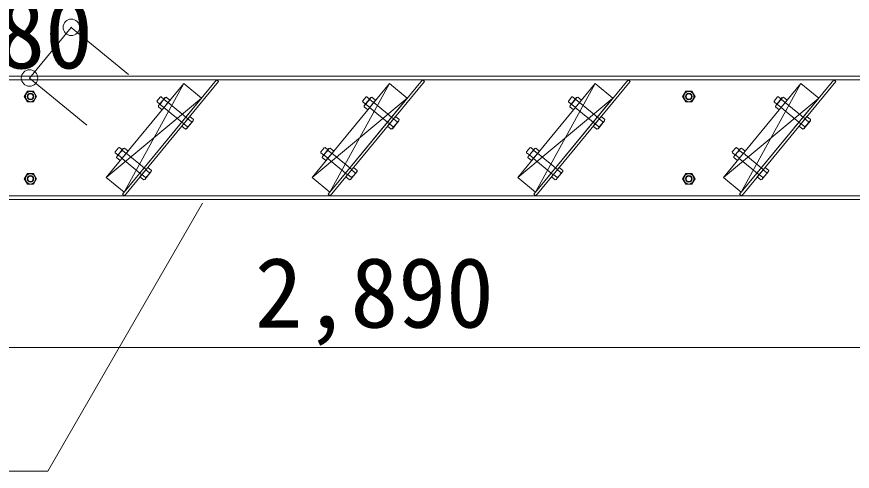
# Model space of a CAD drawing. Units: millimetres, scale not verified. Extents: x 187 to 5663, y 265 to 3998.
# Drawn here: x 1370 to 1878, y 2341 to 2617 of the extents above; entities that cross this region are included whole.
import ezdxf
from ezdxf.enums import TextEntityAlignment as Align

# ---------------------------------------------------------------- set-up
doc = ezdxf.new("R2010")
doc.units = ezdxf.units.MM
doc.header["$LTSCALE"] = 20
doc.header["$PDMODE"] = 32
doc.header["$PDSIZE"] = 10
doc.layers.add('寸法', color=1, linetype='Continuous', lineweight=13)
doc.layers.add('本体', color=7, linetype='Continuous', lineweight=13)
doc.styles.add('ＭＳ ゴシック', font='')
doc.styles.get('ＭＳ ゴシック').set_extended_font_data('MS Gothic')

msp = doc.modelspace()

# ---------------------------------------------------------------- linework, layer by layer
at = {"layer": '寸法'}
for p, q in [((1377.76, 2579.59), (1403.11, 2610.38)), ((1403.11, 2610.38), (1437.85, 2581.78)), ((1377.76, 2579.59), (1412.5, 2550.99)), ((1388.84, 2340.62), (1482.89, 2503.53)), ((855.82, 2415.8), (2300.82, 2415.8)), ((1007.93, 2340.62), (1388.84, 2340.62))]:
    msp.add_line(p, q, dxfattribs=at)
msp.add_point((1403.11, 2610.38), dxfattribs=at)
at = {"layer": '本体'}
for p, q in [((855.82, 2580.8), (2300.82, 2580.8)), ((855.82, 2578.55), (2300.82, 2578.55)), ((1471.43, 2576.31), (1424.4, 2519.18)), ((1434.2, 2509.06), (1491.4, 2578.55)), ((1471.43, 2576.31), (1435.2, 2510.28)), ((1435.44, 2508.05), (1492.64, 2577.53)), ((1482.24, 2567.41), (1471.43, 2576.31)), ((1491.4, 2578.55), (1492.64, 2577.53)), ((1596.43, 2576.31), (1549.4, 2519.18)), ((1559.2, 2509.06), (1616.4, 2578.55)), ((1596.43, 2576.31), (1560.2, 2510.28)), ((1560.44, 2508.05), (1617.64, 2577.53)), ((1607.24, 2567.41), (1596.43, 2576.31)), ((1616.4, 2578.55), (1617.64, 2577.53)), ((1721.43, 2576.31), (1674.4, 2519.18)), ((1684.2, 2509.06), (1741.4, 2578.55)), ((1721.43, 2576.31), (1685.2, 2510.28)), ((1685.44, 2508.05), (1742.64, 2577.53)), ((1732.24, 2567.41), (1721.43, 2576.31)), ((1741.4, 2578.55), (1742.64, 2577.53)), ((1846.43, 2576.31), (1799.39, 2519.18)), ((1809.2, 2509.06), (1866.4, 2578.55)), ((1846.43, 2576.31), (1810.2, 2510.28)), ((1810.44, 2508.05), (1867.64, 2577.53)), ((1857.24, 2567.41), (1846.43, 2576.31)), ((1866.4, 2578.55), (1867.64, 2577.53)), ((1376.44, 2571.55), (1374.56, 2568.3)), ((1380.19, 2571.55), (1376.44, 2571.55)), ((1382.07, 2568.3), (1380.19, 2571.55)), ((1776.44, 2571.55), (1774.56, 2568.3)), ((1780.19, 2571.55), (1776.44, 2571.55)), ((1782.07, 2568.3), (1780.19, 2571.55)), ((1374.56, 2568.3), (1376.44, 2565.05)), ((1376.44, 2565.05), (1380.19, 2565.05)), ((1380.19, 2565.05), (1382.07, 2568.3)), ((1424.4, 2519.18), (1482.24, 2567.41)), ((1435.2, 2510.28), (1482.24, 2567.41)), ((1457.23, 2568.11), (1455.14, 2565.57)), ((1455.19, 2565.07), (1455.14, 2565.57)), ((1455.19, 2565.07), (1456.84, 2563.71)), ((1460.1, 2567.66), (1456.13, 2562.84)), ((1457.23, 2568.11), (1457.73, 2568.16)), ((1457.73, 2568.16), (1459.39, 2566.79)), ((1463.01, 2566.08), (1458.24, 2560.29)), ((1461.82, 2564.63), (1459.59, 2566.47)), ((1460.78, 2567.92), (1460.1, 2567.66)), ((1463.01, 2566.08), (1460.78, 2567.92)), ((1473.94, 2554.81), (1461.89, 2564.73)), ((1549.4, 2519.18), (1607.24, 2567.41)), ((1560.2, 2510.28), (1607.24, 2567.41)), ((1582.23, 2568.11), (1580.14, 2565.57)), ((1580.19, 2565.07), (1580.14, 2565.57)), ((1580.19, 2565.07), (1581.84, 2563.71)), ((1585.1, 2567.66), (1581.13, 2562.84)), ((1582.23, 2568.11), (1582.73, 2568.16)), ((1582.73, 2568.16), (1584.39, 2566.79)), ((1588.01, 2566.08), (1583.24, 2560.29)), ((1586.82, 2564.63), (1584.59, 2566.47)), ((1585.78, 2567.92), (1585.1, 2567.66)), ((1588.01, 2566.08), (1585.78, 2567.92)), ((1598.94, 2554.81), (1586.89, 2564.73)), ((1674.4, 2519.18), (1732.24, 2567.41)), ((1685.2, 2510.28), (1732.24, 2567.41)), ((1707.23, 2568.11), (1705.14, 2565.57)), ((1705.19, 2565.07), (1705.14, 2565.57)), ((1705.19, 2565.07), (1706.84, 2563.71)), ((1710.1, 2567.66), (1706.13, 2562.84)), ((1707.23, 2568.11), (1707.73, 2568.16)), ((1707.73, 2568.16), (1709.39, 2566.79)), ((1713.01, 2566.08), (1708.24, 2560.29)), ((1711.82, 2564.63), (1709.59, 2566.47)), ((1710.78, 2567.92), (1710.1, 2567.66)), ((1713.01, 2566.08), (1710.78, 2567.92)), ((1723.94, 2554.81), (1711.89, 2564.73)), ((1774.56, 2568.3), (1776.44, 2565.05)), ((1776.44, 2565.05), (1780.19, 2565.05)), ((1780.19, 2565.05), (1782.07, 2568.3)), ((1799.39, 2519.18), (1857.24, 2567.41)), ((1810.2, 2510.28), (1857.24, 2567.41)), ((1832.23, 2568.11), (1830.14, 2565.57)), ((1830.19, 2565.07), (1830.14, 2565.57)), ((1830.19, 2565.07), (1831.84, 2563.71)), ((1835.1, 2567.66), (1831.13, 2562.84)), ((1832.23, 2568.11), (1832.73, 2568.16)), ((1832.73, 2568.16), (1834.39, 2566.79)), ((1838.01, 2566.08), (1833.24, 2560.29)), ((1836.82, 2564.63), (1834.59, 2566.47)), ((1835.78, 2567.92), (1835.1, 2567.66)), ((1838.01, 2566.08), (1835.78, 2567.92)), ((1848.94, 2554.81), (1836.89, 2564.73)), ((1456.01, 2562.12), (1456.13, 2562.84)), ((1458.24, 2560.29), (1456.01, 2562.12)), ((1459.43, 2561.74), (1457.2, 2563.57)), ((1471.4, 2551.73), (1459.35, 2561.64)), ((1581.01, 2562.12), (1581.13, 2562.84)), ((1583.24, 2560.29), (1581.01, 2562.12)), ((1584.43, 2561.74), (1582.2, 2563.57)), ((1596.4, 2551.73), (1584.35, 2561.64)), ((1706.01, 2562.12), (1706.13, 2562.84)), ((1708.24, 2560.29), (1706.01, 2562.12)), ((1709.43, 2561.74), (1707.2, 2563.57)), ((1721.4, 2551.73), (1709.35, 2561.64)), ((1831.01, 2562.12), (1831.13, 2562.84)), ((1833.24, 2560.29), (1831.01, 2562.12)), ((1834.43, 2561.74), (1832.2, 2563.57)), ((1846.4, 2551.73), (1834.35, 2561.64)), ((1470.28, 2550.37), (1475.05, 2556.17)), ((1473.19, 2548.79), (1477.16, 2553.62)), ((1473.86, 2554.72), (1476.09, 2552.88)), ((1475.05, 2556.17), (1477.28, 2554.33)), ((1477.28, 2554.33), (1477.16, 2553.62)), ((1595.28, 2550.37), (1600.05, 2556.17)), ((1598.19, 2548.79), (1602.16, 2553.62)), ((1598.86, 2554.72), (1601.09, 2552.88)), ((1600.05, 2556.17), (1602.28, 2554.33)), ((1602.28, 2554.33), (1602.16, 2553.62)), ((1720.28, 2550.37), (1725.05, 2556.17)), ((1723.19, 2548.79), (1727.16, 2553.62)), ((1723.86, 2554.72), (1726.09, 2552.88)), ((1725.05, 2556.17), (1727.28, 2554.33)), ((1727.28, 2554.33), (1727.16, 2553.62)), ((1845.28, 2550.37), (1850.05, 2556.17)), ((1848.19, 2548.79), (1852.16, 2553.62)), ((1848.86, 2554.72), (1851.09, 2552.88)), ((1850.05, 2556.17), (1852.28, 2554.33)), ((1852.28, 2554.33), (1852.16, 2553.62)), ((1470.28, 2550.37), (1472.51, 2548.54)), ((1471.47, 2551.82), (1473.7, 2549.99)), ((1472.51, 2548.54), (1473.19, 2548.79)), ((1595.28, 2550.37), (1597.51, 2548.54)), ((1596.47, 2551.82), (1598.7, 2549.99)), ((1597.51, 2548.54), (1598.19, 2548.79)), ((1720.28, 2550.37), (1722.51, 2548.54)), ((1721.47, 2551.82), (1723.7, 2549.99)), ((1722.51, 2548.54), (1723.19, 2548.79)), ((1845.28, 2550.37), (1847.51, 2548.54)), ((1846.47, 2551.82), (1848.7, 2549.99)), ((1847.51, 2548.54), (1848.19, 2548.79)), ((1431.81, 2537.23), (1429.71, 2534.69)), ((1429.76, 2534.19), (1429.71, 2534.69)), ((1429.76, 2534.19), (1431.42, 2532.83)), ((1434.68, 2536.78), (1430.7, 2531.96)), ((1431.81, 2537.23), (1432.31, 2537.28)), ((1432.31, 2537.28), (1433.96, 2535.91)), ((1437.59, 2535.2), (1432.82, 2529.41)), ((1436.39, 2533.75), (1434.16, 2535.59)), ((1435.36, 2537.04), (1434.68, 2536.78)), ((1437.59, 2535.2), (1435.36, 2537.04)), ((1448.52, 2523.93), (1436.47, 2533.85)), ((1556.81, 2537.23), (1554.71, 2534.69)), ((1554.76, 2534.19), (1554.71, 2534.69)), ((1554.76, 2534.19), (1556.42, 2532.83)), ((1559.68, 2536.78), (1555.7, 2531.96)), ((1556.81, 2537.23), (1557.31, 2537.28)), ((1557.31, 2537.28), (1558.96, 2535.91)), ((1562.59, 2535.2), (1557.81, 2529.41)), ((1561.39, 2533.75), (1559.16, 2535.59)), ((1560.36, 2537.04), (1559.68, 2536.78)), ((1562.59, 2535.2), (1560.36, 2537.04)), ((1573.51, 2523.93), (1561.47, 2533.85)), ((1681.81, 2537.23), (1679.71, 2534.69)), ((1679.76, 2534.19), (1679.71, 2534.69)), ((1679.76, 2534.19), (1681.42, 2532.83)), ((1684.68, 2536.78), (1680.7, 2531.96)), ((1681.81, 2537.23), (1682.3, 2537.28)), ((1682.3, 2537.28), (1683.96, 2535.91)), ((1687.59, 2535.2), (1682.81, 2529.41)), ((1686.39, 2533.75), (1684.16, 2535.59)), ((1685.36, 2537.04), (1684.68, 2536.78)), ((1687.59, 2535.2), (1685.36, 2537.04)), ((1698.51, 2523.93), (1686.47, 2533.85)), ((1806.81, 2537.23), (1804.71, 2534.69)), ((1804.76, 2534.19), (1804.71, 2534.69)), ((1804.76, 2534.19), (1806.42, 2532.83)), ((1809.68, 2536.78), (1805.7, 2531.96)), ((1806.81, 2537.23), (1807.3, 2537.28)), ((1807.3, 2537.28), (1808.96, 2535.91)), ((1812.59, 2535.2), (1807.81, 2529.41)), ((1811.39, 2533.75), (1809.16, 2535.59)), ((1810.36, 2537.04), (1809.68, 2536.78)), ((1812.59, 2535.2), (1810.36, 2537.04)), ((1823.51, 2523.93), (1811.47, 2533.85)), ((1430.59, 2531.24), (1430.7, 2531.96)), ((1432.82, 2529.41), (1430.59, 2531.24)), ((1434.01, 2530.85), (1431.78, 2532.69)), ((1445.97, 2520.84), (1433.93, 2530.76)), ((1555.59, 2531.24), (1555.7, 2531.96)), ((1557.81, 2529.41), (1555.59, 2531.24)), ((1559.01, 2530.85), (1556.78, 2532.69)), ((1570.97, 2520.84), (1558.93, 2530.76)), ((1680.59, 2531.24), (1680.7, 2531.96)), ((1682.81, 2529.41), (1680.59, 2531.24)), ((1684.01, 2530.85), (1681.78, 2532.69)), ((1695.97, 2520.84), (1683.93, 2530.76)), ((1805.59, 2531.24), (1805.7, 2531.96)), ((1807.81, 2529.41), (1805.59, 2531.24)), ((1809.01, 2530.85), (1806.78, 2532.69)), ((1820.97, 2520.84), (1808.93, 2530.76)), ((1444.86, 2519.49), (1449.63, 2525.29)), ((1448.44, 2523.84), (1450.67, 2522)), ((1449.63, 2525.29), (1451.86, 2523.45)), ((1451.86, 2523.45), (1451.74, 2522.74)), ((1569.86, 2519.49), (1574.63, 2525.29)), ((1573.44, 2523.84), (1575.67, 2522)), ((1574.63, 2525.29), (1576.86, 2523.45)), ((1576.86, 2523.45), (1576.74, 2522.74)), ((1694.86, 2519.49), (1699.63, 2525.29)), ((1698.44, 2523.84), (1700.67, 2522)), ((1699.63, 2525.29), (1701.86, 2523.45)), ((1701.86, 2523.45), (1701.74, 2522.74)), ((1819.86, 2519.49), (1824.63, 2525.29)), ((1823.44, 2523.84), (1825.67, 2522)), ((1824.63, 2525.29), (1826.86, 2523.45)), ((1826.86, 2523.45), (1826.74, 2522.74)), ((1376.44, 2521.55), (1374.56, 2518.3)), ((1374.56, 2518.3), (1376.44, 2515.05)), ((1380.19, 2521.55), (1376.44, 2521.55)), ((1382.07, 2518.3), (1380.19, 2521.55)), ((1380.19, 2515.05), (1382.07, 2518.3)), ((1424.4, 2519.18), (1435.2, 2510.28)), ((1444.86, 2519.49), (1447.09, 2517.66)), ((1446.05, 2520.94), (1448.28, 2519.1)), ((1447.77, 2517.91), (1451.74, 2522.74)), ((1549.4, 2519.18), (1560.2, 2510.28)), ((1569.86, 2519.49), (1572.09, 2517.66)), ((1571.05, 2520.94), (1573.28, 2519.1)), ((1572.77, 2517.91), (1576.74, 2522.74)), ((1674.4, 2519.18), (1685.2, 2510.28)), ((1694.86, 2519.49), (1697.09, 2517.66)), ((1696.05, 2520.94), (1698.28, 2519.1)), ((1697.77, 2517.91), (1701.74, 2522.74)), ((1776.44, 2521.55), (1774.56, 2518.3)), ((1774.56, 2518.3), (1776.44, 2515.05)), ((1780.19, 2521.55), (1776.44, 2521.55)), ((1782.07, 2518.3), (1780.19, 2521.55)), ((1780.19, 2515.05), (1782.07, 2518.3)), ((1799.39, 2519.18), (1810.2, 2510.28)), ((1819.86, 2519.49), (1822.09, 2517.66)), ((1821.05, 2520.94), (1823.28, 2519.1)), ((1822.77, 2517.91), (1826.74, 2522.74)), ((1376.44, 2515.05), (1380.19, 2515.05)), ((1447.09, 2517.66), (1447.77, 2517.91)), ((1572.09, 2517.66), (1572.77, 2517.91)), ((1697.09, 2517.66), (1697.77, 2517.91)), ((1776.44, 2515.05), (1780.19, 2515.05)), ((1822.09, 2517.66), (1822.77, 2517.91)), ((855.82, 2508.05), (2300.82, 2508.05)), ((1434.2, 2509.06), (1435.44, 2508.05)), ((1559.2, 2509.06), (1560.44, 2508.05)), ((1684.2, 2509.06), (1685.44, 2508.05)), ((1809.2, 2509.06), (1810.44, 2508.05)), ((855.82, 2505.8), (2300.82, 2505.8))]:
    msp.add_line(p, q, dxfattribs=at)
for centre, radius in [((1378.32, 2568.3), 3.12), ((1378.32, 2568.3), 2), ((1378.32, 2568.3), 1.66), ((1778.32, 2568.3), 3.12), ((1778.32, 2568.3), 2), ((1778.32, 2568.3), 1.66), ((1378.32, 2518.3), 3.12), ((1378.32, 2518.3), 2), ((1378.32, 2518.3), 1.66), ((1778.32, 2518.3), 3.12), ((1778.32, 2518.3), 2), ((1778.32, 2518.3), 1.66)]:
    msp.add_circle(centre, radius, dxfattribs=at)
for centre, radius, start, end in [((1462.96, 2561.26), 6.21, 122.949, 158.1248), ((1461.24, 2566.32), 1.66, 106.1527, 174.9211), ((1587.96, 2561.26), 6.21, 122.949, 158.1248), ((1586.24, 2566.32), 1.66, 106.1527, 174.9211), ((1712.96, 2561.26), 6.21, 122.949, 158.1248), ((1711.24, 2566.32), 1.66, 106.1527, 174.9211), ((1837.96, 2561.26), 6.21, 122.949, 158.1248), ((1836.24, 2566.32), 1.66, 106.1527, 174.9211), ((1457.66, 2561.98), 1.66, 106.1528, 174.921), ((1582.66, 2561.98), 1.66, 106.1528, 174.921), ((1707.66, 2561.98), 1.66, 106.1528, 174.921), ((1832.66, 2561.98), 1.66, 106.1528, 174.921), ((1475.63, 2554.48), 1.66, 286.1528, 354.921), ((1600.63, 2554.48), 1.66, 286.1528, 354.921), ((1725.63, 2554.48), 1.66, 286.1528, 354.921), ((1850.63, 2554.48), 1.66, 286.1528, 354.921), ((1472.05, 2550.13), 1.66, 286.1528, 354.9211), ((1470.33, 2555.2), 6.21, 302.949, 338.1248), ((1597.05, 2550.13), 1.66, 286.1528, 354.9211), ((1595.33, 2555.2), 6.21, 302.949, 338.1248), ((1722.05, 2550.13), 1.66, 286.1528, 354.9211), ((1720.33, 2555.2), 6.21, 302.949, 338.1248), ((1847.05, 2550.13), 1.66, 286.1528, 354.9211), ((1845.33, 2555.2), 6.21, 302.949, 338.1248), ((1437.54, 2530.38), 6.21, 122.949, 158.1248), ((1435.82, 2535.44), 1.66, 106.1527, 174.9211), ((1562.54, 2530.38), 6.21, 122.949, 158.1248), ((1560.82, 2535.44), 1.66, 106.1527, 174.9211), ((1687.54, 2530.38), 6.21, 122.949, 158.1248), ((1685.82, 2535.44), 1.66, 106.1527, 174.9211), ((1812.54, 2530.38), 6.21, 122.949, 158.1248), ((1810.82, 2535.44), 1.66, 106.1527, 174.9211), ((1432.24, 2531.09), 1.66, 106.1528, 174.921), ((1557.24, 2531.09), 1.66, 106.1528, 174.921), ((1682.24, 2531.09), 1.66, 106.1528, 174.921), ((1807.24, 2531.09), 1.66, 106.1528, 174.921), ((1450.2, 2523.6), 1.66, 286.1528, 354.921), ((1575.2, 2523.6), 1.66, 286.1528, 354.921), ((1700.2, 2523.6), 1.66, 286.1528, 354.921), ((1825.2, 2523.6), 1.66, 286.1528, 354.921), ((1446.63, 2519.25), 1.66, 286.1528, 354.9211), ((1444.9, 2524.32), 6.21, 302.949, 338.1248), ((1571.63, 2519.25), 1.66, 286.1528, 354.9211), ((1569.9, 2524.32), 6.21, 302.949, 338.1248), ((1696.63, 2519.25), 1.66, 286.1528, 354.9211), ((1694.9, 2524.32), 6.21, 302.949, 338.1248), ((1821.63, 2519.25), 1.66, 286.1528, 354.9211), ((1819.9, 2524.32), 6.21, 302.949, 338.1248)]:
    msp.add_arc(centre, radius, start, end, dxfattribs=at)
msp.add_point((1377.76, 2579.59), dxfattribs=at)

# ---------------------------------------------------------------- texts
at = {"layer": '寸法', "color": 3, "style": 'ＭＳ ゴシック'}
for s, p in [('80', (1358.12, 2572.6)), ('2,890', (1514.57, 2415.1))]:
    msp.add_text(s, height=42.72, dxfattribs=at).set_placement(p, align=Align.BOTTOM_LEFT)

doc.saveas('drawing.dxf')
